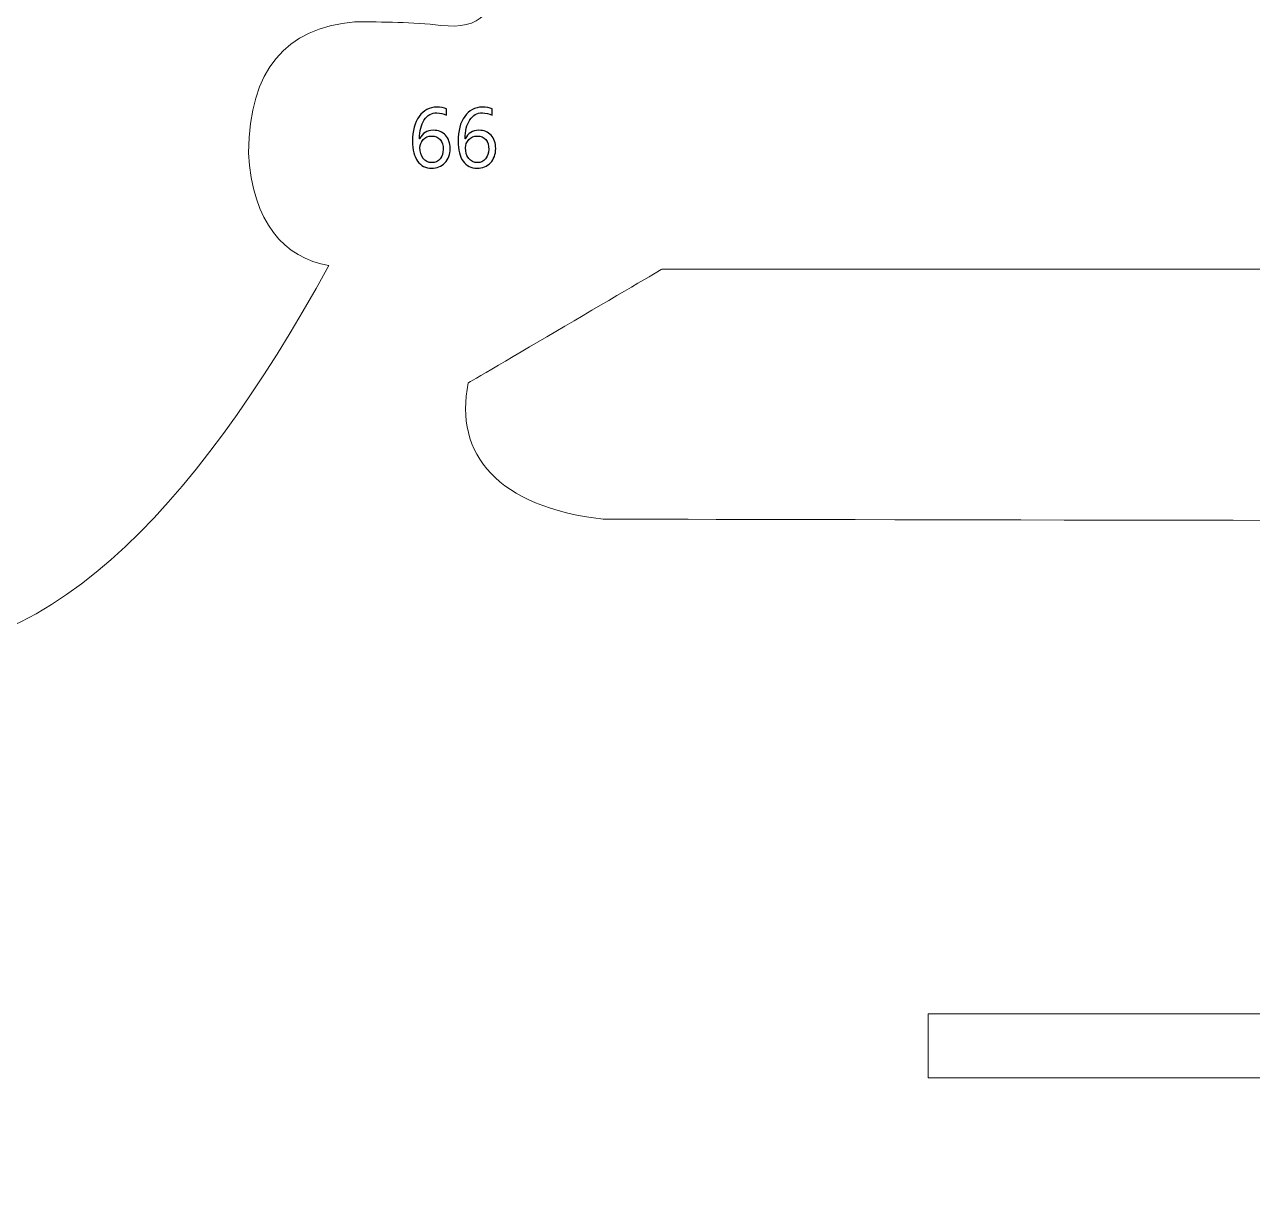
# Model space of a CAD drawing. Header units: centimetres. Extents: x -494 to 505, y -672 to 577.
# Drawn here: x -216.9 to -60.7, y 281.4 to 428.6 of the extents above; entities that cross this region are included whole.
import ezdxf

# ---------------------------------------------------------------- set-up
doc = ezdxf.new("R2010")
doc.units = ezdxf.units.CM
doc.header["$MEASUREMENT"] = 0
doc.layers.add('Camada 1', color=7, linetype='Continuous')
doc.layers.add('Camada 2', color=10, linetype='Continuous')

msp = doc.modelspace()

# ---------------------------------------------------------------- linework, layer by layer
at = {"layer": 'Camada 1', "lineweight": 9}
msp.add_lwpolyline([(-102.005638, 294.581072), (-7.653782, 294.581072), (-7.653782, 302.733456), (-102.005638, 302.733456), (-102.005638, 294.581072)], close=True, dxfattribs=at)
for points, knots in [([(288.960814, 353.67214), (288.960814, 353.67214), (306.821586, 353.757484), (306.821586, 353.757484), (306.821586, 353.757484), (306.821586, 353.757484), (306.803806, 326.357488), (306.803806, 326.357488), (306.803806, 326.357488), (306.803806, 326.357488), (315.147198, 326.356472), (315.147198, 326.356472), (315.147198, 326.356472), (315.147198, 326.356472), (315.160914, 353.57562), (315.160914, 353.57562), (315.160914, 353.57562), (315.160914, 353.57562), (341.611458, 353.57562), (341.611458, 353.57562), (341.611458, 353.57562), (341.611458, 353.57562), (341.611458, 326.355964), (341.611458, 326.355964), (341.611458, 326.355964), (341.611458, 326.355964), (349.923862, 326.357996), (349.923862, 326.357996), (349.923862, 326.357996), (349.923862, 326.357996), (349.92691, 353.617276), (349.92691, 353.617276), (349.92691, 353.617276), (349.92691, 353.617276), (376.460766, 353.605592), (376.460766, 353.605592), (376.460766, 353.605592), (376.460766, 353.605592), (376.395234, 326.36714), (376.395234, 326.36714), (376.395234, 326.36714), (376.395234, 326.36714), (384.838194, 326.357488), (384.838194, 326.357488), (384.838194, 326.357488), (384.838194, 326.357488), (384.869182, 353.677728), (384.869182, 353.677728), (384.869182, 353.677728), (384.869182, 353.677728), (411.304994, 353.702112), (411.304994, 353.702112), (411.304994, 353.702112), (411.304994, 353.702112), (411.304994, 326.35952), (411.304994, 326.35952), (411.304994, 326.35952), (411.304994, 326.35952), (419.585902, 326.365108), (419.585902, 326.365108), (419.585902, 326.365108), (419.585902, 326.365108), (419.720522, 353.670108), (419.720522, 353.670108), (419.720522, 353.670108), (419.720522, 353.670108), (446.437766, 353.618292), (446.437766, 353.618292), (446.437766, 353.618292), (446.437766, 353.618292), (446.52311, 326.358504), (446.52311, 326.358504), (446.52311, 326.358504), (446.52311, 326.358504), (454.750678, 326.360536), (454.750678, 326.360536), (454.750678, 326.360536), (454.750678, 326.360536), (454.791826, 353.618292), (454.791826, 353.618292), (454.791826, 353.618292), (454.791826, 353.618292), (489.229146, 353.633024), (489.229146, 353.633024), (489.229146, 353.633024), (489.229146, 353.633024), (489.287566, 342.489536), (489.287566, 342.489536), (489.287566, 342.489536), (489.287566, 342.489536), (481.005134, 342.497156), (481.005134, 342.497156), (481.005134, 342.497156), (481.005134, 342.497156), (481.005642, 309.723028), (481.005642, 309.723028), (481.005642, 309.723028), (481.005642, 309.723028), (489.285534, 309.728616), (489.285534, 309.728616), (489.285534, 309.728616), (489.285534, 309.728616), (489.28401, 298.680632), (489.28401, 298.680632), (489.28401, 298.680632), (489.28401, 298.680632), (280.265378, 298.67606), (280.265378, 298.67606), (280.265378, 298.67606), (280.265378, 298.67606), (280.256742, 315.430408), (280.256742, 315.430408), (280.256742, 315.430408), (280.256742, 315.430408), (252.19279, 315.430408), (252.19279, 315.430408), (252.19279, 315.430408), (247.88749, 315.334904), (245.91899, 310.748172), (245.883938, 302.43526), (245.883938, 302.43526), (246.230902, 288.837116), (238.245142, 283.140404), (231.76103, 283.8704), (231.76103, 283.8704), (231.76103, 283.8704), (235.595922, 314.865512), (235.595922, 314.865512), (235.595922, 314.865512), (235.595922, 314.865512), (227.385626, 315.718444), (227.385626, 315.718444), (227.385626, 315.718444), (227.385626, 315.718444), (224.653602, 295.469056), (224.653602, 295.469056), (224.653602, 295.469056), (224.653602, 295.469056), (5.72135, 295.22674), (5.72135, 295.22674), (5.72135, 295.22674), (5.72135, 295.22674), (5.716778, 279.167844), (5.716778, 279.167844), (5.716778, 279.167844), (5.716778, 279.167844), (-2.628138, 279.165304), (-2.628138, 279.165304), (-2.628138, 279.165304), (-2.628138, 279.165304), (-2.98577, 224.0915), (-2.98577, 224.0915), (-2.98577, 224.0915), (-2.98577, 224.0915), (-88.789002, 214.483696), (-88.789002, 214.483696), (-88.789002, 214.483696), (-88.789002, 214.483696), (-160.134554, 214.52332), (-160.134554, 214.52332), (-160.134554, 214.52332), (-163.876482, 213.130384), (-165.443662, 209.995516), (-164.388038, 204.757528), (-164.388038, 204.757528), (-164.388038, 204.757528), (-161.889694, 196.939916), (-161.889694, 196.939916), (-161.889694, 196.939916), (-159.55137, 189.6237), (-158.882842, 185.430668), (-164.745162, 183.003444), (-164.745162, 183.003444), (-164.745162, 183.003444), (-175.274478, 179.070508), (-175.274478, 179.070508), (-175.274478, 179.070508), (-189.770766, 172.492416), (-191.904366, 158.459424), (-185.580274, 139.325096), (-185.580274, 139.325096), (-182.29707, 128.78308), (-186.260486, 121.438924), (-192.412366, 123.689364), (-192.412366, 123.689364), (-192.412366, 123.689364), (-261.359142, 146.906996), (-261.359142, 146.906996), (-261.359142, 146.906996), (-259.768086, 152.90292), (-257.854958, 158.898844), (-255.620774, 164.893752), (-255.620774, 164.893752), (-255.620774, 164.893752), (-235.993178, 156.483304), (-235.993178, 156.483304), (-235.993178, 156.483304), (-235.993178, 156.483304), (-233.24947, 164.39388), (-233.24947, 164.39388), (-233.24947, 164.39388), (-233.24947, 164.39388), (-252.959362, 172.804328), (-252.959362, 172.804328), (-252.959362, 172.804328), (-249.96013, 179.295044), (-246.799354, 185.623708), (-243.478558, 191.789812), (-243.478558, 191.789812), (-243.478558, 191.789812), (-223.85147, 181.048152), (-223.85147, 181.048152), (-223.85147, 181.048152), (-223.85147, 181.048152), (-219.526358, 188.126116), (-219.526358, 188.126116), (-219.526358, 188.126116), (-219.526358, 188.126116), (-238.904526, 198.951596), (-238.904526, 198.951596), (-238.904526, 198.951596), (-235.729018, 204.52842), (-232.421938, 209.843116), (-228.924866, 214.772748), (-228.924866, 214.772748), (-228.924866, 214.772748), (-210.96097, 202.698604), (-210.96097, 202.698604), (-210.96097, 202.698604), (-210.96097, 202.698604), (-206.469742, 209.526632), (-206.469742, 209.526632), (-206.469742, 209.526632), (-206.469742, 209.526632), (-224.18421, 221.600776), (-224.18421, 221.600776), (-224.18421, 221.600776), (-220.36151, 226.60102), (-216.750138, 231.702356), (-213.372446, 236.922564), (-213.372446, 236.922564), (-213.372446, 236.922564), (-194.826382, 225.348292), (-194.826382, 225.348292), (-194.826382, 225.348292), (-194.826382, 225.348292), (-191.25057, 232.592372), (-191.25057, 232.592372), (-191.25057, 232.592372), (-191.25057, 232.592372), (-209.380582, 244.333776), (-209.380582, 244.333776), (-209.380582, 244.333776), (-202.259946, 261.027672), (-207.195166, 274.737068), (-227.065078, 282.88488), (-227.065078, 282.88488), (-261.775194, 290.706048), (-301.116238, 286.78124), (-337.022694, 269.0622), (-337.022694, 269.0622), (-362.833158, 254.920496), (-388.11327, 237.066328), (-415.161222, 221.333568), (-415.161222, 221.333568), (-428.876714, 212.451696), (-442.468254, 204.489812), (-456.981306, 198.090028), (-456.981306, 198.090028), (-462.47939, 196.298312), (-466.306662, 195.61048), (-468.373206, 196.760592), (-468.373206, 196.760592), (-481.297234, 208.35874), (-487.891074, 236.208316), (-486.846118, 283.671264), (-486.846118, 283.671264), (-484.055166, 323.948552), (-477.369886, 350.249236), (-465.985606, 359.680256), (-465.985606, 359.680256), (-455.591418, 363.607604), (-416.449002, 364.2106), (-357.647494, 359.764076), (-357.647494, 359.764076), (-317.62573, 356.62108), (-277.81377, 352.853244), (-238.131858, 348.694756), (-238.131858, 348.694756), (-214.866474, 346.01658), (-195.551298, 366.45342), (-178.214274, 397.942308), (-178.214274, 397.942308), (-183.909462, 398.922748), (-187.93587, 403.347936), (-188.438282, 412.292292), (-188.438282, 412.292292), (-188.327538, 422.884092), (-183.723026, 428.164752), (-174.94631, 428.932848), (-174.94631, 428.932848), (-171.28617, 428.963836), (-167.626538, 428.92218), (-163.96843, 428.50308), (-163.96843, 428.50308), (-159.001206, 427.909736), (-156.690822, 430.099216), (-156.854398, 436.178452), (-156.854398, 436.178452), (-156.854398, 436.178452), (-156.778198, 448.203828), (-156.778198, 448.203828), (-156.778198, 448.203828), (-156.778198, 448.203828), (-147.700746, 448.20332), (-147.700746, 448.20332), (-147.700746, 448.20332), (-147.700746, 448.20332), (-147.697698, 465.516468), (-147.697698, 465.516468), (-147.697698, 465.516468), (-147.697698, 465.516468), (-132.459222, 465.506816), (-132.459222, 465.506816), (-132.459222, 465.506816), (-132.459222, 465.506816), (-117.536722, 483.837996), (-117.536722, 483.837996), (-117.536722, 483.837996), (-117.536722, 483.837996), (-45.491654, 483.825804), (-45.491654, 483.825804), (-45.491654, 483.825804), (-45.491654, 483.825804), (-45.47489, 454.015348), (-45.47489, 454.015348), (-45.47489, 454.015348), (-45.47489, 454.015348), (-36.796218, 454.018396), (-36.796218, 454.018396), (-36.796218, 454.018396), (-36.796218, 454.018396), (-36.920678, 434.287168), (-36.920678, 434.287168), (-36.920678, 434.287168), (-37.163502, 430.041812), (-40.062658, 428.173896), (-44.477686, 427.461172), (-44.477686, 427.461172), (-44.477686, 427.461172), (-58.86831, 427.45914), (-58.86831, 427.45914), (-58.86831, 427.45914), (-58.86831, 427.45914), (-58.872882, 414.921192), (-58.872882, 414.921192), (-58.872882, 414.921192), (-58.872882, 414.921192), (-43.79849, 414.921192), (-43.79849, 414.921192), (-43.79849, 414.921192), (-24.761698, 414.171384), (-13.673582, 411.255972), (-8.36295, 404.78964), (-8.36295, 404.78964), (-4.952238, 400.746468), (-2.86385, 396.261336), (-2.70891, 391.1346), (-2.70891, 391.1346), (-2.70891, 391.1346), (-2.534666, 366.474248), (-2.534666, 366.474248), (-2.534666, 366.474248), (-2.534666, 366.474248), (5.877814, 366.480344), (5.877814, 366.480344), (5.877814, 366.480344), (5.877814, 366.480344), (5.90169, 347.073728), (5.90169, 347.073728), (5.90169, 347.073728), (5.90169, 347.073728), (233.39171, 347.06814), (233.39171, 347.06814), (233.39171, 347.06814), (233.39171, 347.06814), (233.356658, 357.819452), (233.356658, 357.819452), (233.356658, 357.819452), (238.909098, 375.214388), (244.365526, 393.373356), (250.012962, 410.004768), (250.012962, 410.004768), (252.496066, 417.378896), (256.725674, 421.44188), (262.677402, 421.235124), (262.677402, 421.235124), (270.499078, 420.488872), (274.919186, 415.631376), (277.312882, 408.136344), (277.312882, 408.136344), (281.81935, 390.775952), (285.049722, 371.798088), (288.960814, 353.67214)], [0, 0, 0, 0, 0.0098039216, 0.0098039216, 0.0098039216, 0.0098039316, 0.0196078431, 0.0196078431, 0.0196078431, 0.0196078531, 0.0294117647, 0.0294117647, 0.0294117647, 0.0294117747, 0.0392156863, 0.0392156863, 0.0392156863, 0.0392156963, 0.0490196078, 0.0490196078, 0.0490196078, 0.0490196178, 0.0588235294, 0.0588235294, 0.0588235294, 0.0588235394, 0.068627451, 0.068627451, 0.068627451, 0.068627461, 0.0784313725, 0.0784313725, 0.0784313725, 0.0784313825, 0.0882352941, 0.0882352941, 0.0882352941, 0.0882353041, 0.0980392157, 0.0980392157, 0.0980392157, 0.0980392257, 0.1078431373, 0.1078431373, 0.1078431373, 0.1078431473, 0.1176470588, 0.1176470588, 0.1176470588, 0.1176470688, 0.1274509804, 0.1274509804, 0.1274509804, 0.1274509904, 0.137254902, 0.137254902, 0.137254902, 0.137254912, 0.1470588235, 0.1470588235, 0.1470588235, 0.1470588335, 0.1568627451, 0.1568627451, 0.1568627451, 0.1568627551, 0.1666666667, 0.1666666667, 0.1666666667, 0.1666666767, 0.1764705882, 0.1764705882, 0.1764705882, 0.1764705982, 0.1862745098, 0.1862745098, 0.1862745098, 0.1862745198, 0.1960784314, 0.1960784314, 0.1960784314, 0.1960784414, 0.2058823529, 0.2058823529, 0.2058823529, 0.2058823629, 0.2156862745, 0.2156862745, 0.2156862745, 0.2156862845, 0.2254901961, 0.2254901961, 0.2254901961, 0.2254902061, 0.2352941176, 0.2352941176, 0.2352941176, 0.2352941276, 0.2450980392, 0.2450980392, 0.2450980392, 0.2450980492, 0.2549019608, 0.2549019608, 0.2549019608, 0.2549019708, 0.2647058824, 0.2647058824, 0.2647058824, 0.2647058924, 0.2745098039, 0.2745098039, 0.2745098039, 0.2745098139, 0.2843137255, 0.2843137255, 0.2843137255, 0.2843137355, 0.2941176471, 0.2941176471, 0.2941176471, 0.2941176571, 0.3039215686, 0.3039215686, 0.3039215686, 0.3039215786, 0.3137254902, 0.3137254902, 0.3137254902, 0.3137255002, 0.3235294118, 0.3235294118, 0.3235294118, 0.3235294218, 0.3333333333, 0.3333333333, 0.3333333333, 0.3333333433, 0.3431372549, 0.3431372549, 0.3431372549, 0.3431372649, 0.3529411765, 0.3529411765, 0.3529411765, 0.3529411865, 0.362745098, 0.362745098, 0.362745098, 0.362745108, 0.3725490196, 0.3725490196, 0.3725490196, 0.3725490296, 0.3823529412, 0.3823529412, 0.3823529412, 0.3823529512, 0.3921568627, 0.3921568627, 0.3921568627, 0.3921568727, 0.4019607843, 0.4019607843, 0.4019607843, 0.4019607943, 0.4117647059, 0.4117647059, 0.4117647059, 0.4117647159, 0.4215686275, 0.4215686275, 0.4215686275, 0.4215686375, 0.431372549, 0.431372549, 0.431372549, 0.431372559, 0.4411764706, 0.4411764706, 0.4411764706, 0.4411764806, 0.4509803922, 0.4509803922, 0.4509803922, 0.4509804022, 0.4607843137, 0.4607843137, 0.4607843137, 0.4607843237, 0.4705882353, 0.4705882353, 0.4705882353, 0.4705882453, 0.4803921569, 0.4803921569, 0.4803921569, 0.4803921669, 0.4901960784, 0.4901960784, 0.4901960784, 0.4901960884, 0.5, 0.5, 0.5, 0.50000001, 0.5098039216, 0.5098039216, 0.5098039216, 0.5098039316, 0.5196078431, 0.5196078431, 0.5196078431, 0.5196078531, 0.5294117647, 0.5294117647, 0.5294117647, 0.5294117747, 0.5392156863, 0.5392156863, 0.5392156863, 0.5392156963, 0.5490196078, 0.5490196078, 0.5490196078, 0.5490196178, 0.5588235294, 0.5588235294, 0.5588235294, 0.5588235394, 0.568627451, 0.568627451, 0.568627451, 0.568627461, 0.5784313725, 0.5784313725, 0.5784313725, 0.5784313825, 0.5882352941, 0.5882352941, 0.5882352941, 0.5882353041, 0.5980392157, 0.5980392157, 0.5980392157, 0.5980392257, 0.6078431373, 0.6078431373, 0.6078431373, 0.6078431473, 0.6176470588, 0.6176470588, 0.6176470588, 0.6176470688, 0.6274509804, 0.6274509804, 0.6274509804, 0.6274509904, 0.637254902, 0.637254902, 0.637254902, 0.637254912, 0.6470588235, 0.6470588235, 0.6470588235, 0.6470588335, 0.6568627451, 0.6568627451, 0.6568627451, 0.6568627551, 0.6666666667, 0.6666666667, 0.6666666667, 0.6666666767, 0.6764705882, 0.6764705882, 0.6764705882, 0.6764705982, 0.6862745098, 0.6862745098, 0.6862745098, 0.6862745198, 0.6960784314, 0.6960784314, 0.6960784314, 0.6960784414, 0.7058823529, 0.7058823529, 0.7058823529, 0.7058823629, 0.7156862745, 0.7156862745, 0.7156862745, 0.7156862845, 0.7254901961, 0.7254901961, 0.7254901961, 0.7254902061, 0.7352941176, 0.7352941176, 0.7352941176, 0.7352941276, 0.7450980392, 0.7450980392, 0.7450980392, 0.7450980492, 0.7549019608, 0.7549019608, 0.7549019608, 0.7549019708, 0.7647058824, 0.7647058824, 0.7647058824, 0.7647058924, 0.7745098039, 0.7745098039, 0.7745098039, 0.7745098139, 0.7843137255, 0.7843137255, 0.7843137255, 0.7843137355, 0.7941176471, 0.7941176471, 0.7941176471, 0.7941176571, 0.8039215686, 0.8039215686, 0.8039215686, 0.8039215786, 0.8137254902, 0.8137254902, 0.8137254902, 0.8137255002, 0.8235294118, 0.8235294118, 0.8235294118, 0.8235294218, 0.8333333333, 0.8333333333, 0.8333333333, 0.8333333433, 0.8431372549, 0.8431372549, 0.8431372549, 0.8431372649, 0.8529411765, 0.8529411765, 0.8529411765, 0.8529411865, 0.862745098, 0.862745098, 0.862745098, 0.862745108, 0.8725490196, 0.8725490196, 0.8725490196, 0.8725490296, 0.8823529412, 0.8823529412, 0.8823529412, 0.8823529512, 0.8921568627, 0.8921568627, 0.8921568627, 0.8921568727, 0.9019607843, 0.9019607843, 0.9019607843, 0.9019607943, 0.9117647059, 0.9117647059, 0.9117647059, 0.9117647159, 0.9215686275, 0.9215686275, 0.9215686275, 0.9215686375, 0.931372549, 0.931372549, 0.931372549, 0.931372559, 0.9411764706, 0.9411764706, 0.9411764706, 0.9411764806, 0.9509803922, 0.9509803922, 0.9509803922, 0.9509804022, 0.9607843137, 0.9607843137, 0.9607843137, 0.9607843237, 0.9705882353, 0.9705882353, 0.9705882353, 0.9705882453, 0.9803921569, 0.9803921569, 0.9803921569, 0.9803921669, 1, 1, 1, 1]), ([(-26.113994, 397.46682), (-26.113994, 397.46682), (-135.882634, 397.463772), (-135.882634, 397.463772), (-135.882634, 397.463772), (-135.882634, 397.463772), (-160.497774, 383.000504), (-160.497774, 383.000504), (-160.497774, 383.000504), (-162.332162, 373.905272), (-156.727906, 367.215928), (-143.322802, 365.664496), (-143.322802, 365.664496), (-143.322802, 365.664496), (-26.075894, 365.451644), (-26.075894, 365.451644), (-26.075894, 365.451644), (-21.561806, 366.35436), (-19.011646, 371.472968), (-18.89125, 381.244856), (-18.89125, 381.244856), (-19.355562, 390.92632), (-20.870926, 396.028164), (-26.113994, 397.46682)], [0, 0, 0, 0, 0.1428571429, 0.1428571429, 0.1428571429, 0.1428571529, 0.2857142857, 0.2857142857, 0.2857142857, 0.2857142957, 0.4285714286, 0.4285714286, 0.4285714286, 0.4285714386, 0.5714285714, 0.5714285714, 0.5714285714, 0.5714285814, 0.7142857143, 0.7142857143, 0.7142857143, 0.7142857243, 1, 1, 1, 1])]:
    msp.add_open_spline(points, degree=3, knots=knots, dxfattribs=at)
at = {"layer": 'Camada 2'}
for points, knots in [([(-163.261294, 417.88461), (-163.261294, 417.88461), (-163.261294, 417.06927), (-163.261294, 417.06927), (-163.261294, 417.06927), (-163.650168, 417.268152), (-164.0586, 417.368482), (-164.488876, 417.368482), (-164.488876, 417.368482), (-165.155626, 417.368482), (-165.689534, 417.071048), (-166.091108, 416.475926), (-166.091108, 416.475926), (-166.49065, 415.881058), (-166.69131, 415.083498), (-166.69131, 414.085278), (-166.69131, 414.085278), (-166.69131, 414.085278), (-166.669974, 414.085278), (-166.669974, 414.085278), (-166.669974, 414.085278), (-166.32047, 414.796732), (-165.746938, 415.153348), (-164.949378, 415.153348), (-164.949378, 415.153348), (-164.291772, 415.153348), (-163.77031, 414.94202), (-163.381182, 414.520888), (-163.381182, 414.520888), (-162.992308, 414.097978), (-162.79876, 413.533336), (-162.79876, 412.825438), (-162.79876, 412.825438), (-162.79876, 412.08706), (-163.02101, 411.483048), (-163.46551, 411.015434), (-163.46551, 411.015434), (-163.91001, 410.547566), (-164.474398, 410.314648), (-165.159182, 410.314648), (-165.159182, 410.314648), (-165.91534, 410.314648), (-166.508684, 410.615638), (-166.938706, 411.217872), (-166.938706, 411.217872), (-167.368728, 411.820106), (-167.583866, 412.665926), (-167.583866, 413.755586), (-167.583866, 413.755586), (-167.583866, 415.076386), (-167.302434, 416.130232), (-166.739824, 416.91687), (-166.739824, 416.91687), (-166.17696, 417.70554), (-165.433248, 418.099748), (-164.510212, 418.099748), (-164.510212, 418.099748), (-163.985194, 418.099748), (-163.569396, 418.02812), (-163.261294, 417.88461)], [0, 0, 0, 0, 0.0625, 0.0625, 0.0625, 0.06250001, 0.125, 0.125, 0.125, 0.12500001, 0.1875, 0.1875, 0.1875, 0.18750001, 0.25, 0.25, 0.25, 0.25000001, 0.3125, 0.3125, 0.3125, 0.31250001, 0.375, 0.375, 0.375, 0.37500001, 0.4375, 0.4375, 0.4375, 0.43750001, 0.5, 0.5, 0.5, 0.50000001, 0.5625, 0.5625, 0.5625, 0.56250001, 0.625, 0.625, 0.625, 0.62500001, 0.6875, 0.6875, 0.6875, 0.68750001, 0.75, 0.75, 0.75, 0.75000001, 0.8125, 0.8125, 0.8125, 0.81250001, 0.875, 0.875, 0.875, 0.87500001, 1, 1, 1, 1]), ([(-157.465522, 417.88461), (-157.465522, 417.88461), (-157.465522, 417.06927), (-157.465522, 417.06927), (-157.465522, 417.06927), (-157.854396, 417.268152), (-158.262828, 417.368482), (-158.693104, 417.368482), (-158.693104, 417.368482), (-159.359854, 417.368482), (-159.893762, 417.071048), (-160.295336, 416.475926), (-160.295336, 416.475926), (-160.694878, 415.881058), (-160.895538, 415.083498), (-160.895538, 414.085278), (-160.895538, 414.085278), (-160.895538, 414.085278), (-160.874202, 414.085278), (-160.874202, 414.085278), (-160.874202, 414.085278), (-160.524698, 414.796732), (-159.951166, 415.153348), (-159.153606, 415.153348), (-159.153606, 415.153348), (-158.496, 415.153348), (-157.974538, 414.94202), (-157.58541, 414.520888), (-157.58541, 414.520888), (-157.196536, 414.097978), (-157.002988, 413.533336), (-157.002988, 412.825438), (-157.002988, 412.825438), (-157.002988, 412.08706), (-157.225238, 411.483048), (-157.669738, 411.015434), (-157.669738, 411.015434), (-158.114238, 410.547566), (-158.678626, 410.314648), (-159.36341, 410.314648), (-159.36341, 410.314648), (-160.119568, 410.314648), (-160.712912, 410.615638), (-161.142934, 411.217872), (-161.142934, 411.217872), (-161.572956, 411.820106), (-161.788094, 412.665926), (-161.788094, 413.755586), (-161.788094, 413.755586), (-161.788094, 415.076386), (-161.506662, 416.130232), (-160.944052, 416.91687), (-160.944052, 416.91687), (-160.381188, 417.70554), (-159.637476, 418.099748), (-158.71444, 418.099748), (-158.71444, 418.099748), (-158.189422, 418.099748), (-157.773624, 418.02812), (-157.465522, 417.88461)], [0, 0, 0, 0, 0.0625, 0.0625, 0.0625, 0.06250001, 0.125, 0.125, 0.125, 0.12500001, 0.1875, 0.1875, 0.1875, 0.18750001, 0.25, 0.25, 0.25, 0.25000001, 0.3125, 0.3125, 0.3125, 0.31250001, 0.375, 0.375, 0.375, 0.37500001, 0.4375, 0.4375, 0.4375, 0.43750001, 0.5, 0.5, 0.5, 0.50000001, 0.5625, 0.5625, 0.5625, 0.56250001, 0.625, 0.625, 0.625, 0.62500001, 0.6875, 0.6875, 0.6875, 0.68750001, 0.75, 0.75, 0.75, 0.75000001, 0.8125, 0.8125, 0.8125, 0.81250001, 0.875, 0.875, 0.875, 0.87500001, 1, 1, 1, 1]), ([(-165.141148, 414.422336), (-165.585648, 414.422336), (-165.94582, 414.271714), (-166.221918, 413.970724), (-166.221918, 413.970724), (-166.49954, 413.667702), (-166.637716, 413.312864), (-166.637716, 412.9024), (-166.637716, 412.9024), (-166.637716, 412.386272), (-166.49954, 411.94736), (-166.225474, 411.5816), (-166.225474, 411.5816), (-165.951154, 411.217872), (-165.585648, 411.034992), (-165.13048, 411.034992), (-165.13048, 411.034992), (-164.696648, 411.034992), (-164.345366, 411.194504), (-164.08019, 411.51175), (-164.08019, 411.51175), (-163.813236, 411.828996), (-163.680648, 412.230316), (-163.680648, 412.717996), (-163.680648, 412.717996), (-163.680648, 413.251904), (-163.807902, 413.667702), (-164.064188, 413.970724), (-164.064188, 413.970724), (-164.320474, 414.271714), (-164.678868, 414.422336), (-165.141148, 414.422336)], [0, 0, 0, 0, 0.1111111111, 0.1111111111, 0.1111111111, 0.1111111211, 0.2222222222, 0.2222222222, 0.2222222222, 0.2222222322, 0.3333333333, 0.3333333333, 0.3333333333, 0.3333333433, 0.4444444444, 0.4444444444, 0.4444444444, 0.4444444544, 0.5555555556, 0.5555555556, 0.5555555556, 0.5555555656, 0.6666666667, 0.6666666667, 0.6666666667, 0.6666666767, 0.7777777778, 0.7777777778, 0.7777777778, 0.7777777878, 1, 1, 1, 1]), ([(-159.345376, 414.422336), (-159.789876, 414.422336), (-160.150048, 414.271714), (-160.426146, 413.970724), (-160.426146, 413.970724), (-160.703768, 413.667702), (-160.841944, 413.312864), (-160.841944, 412.9024), (-160.841944, 412.9024), (-160.841944, 412.386272), (-160.703768, 411.94736), (-160.429702, 411.5816), (-160.429702, 411.5816), (-160.155382, 411.217872), (-159.789876, 411.034992), (-159.334708, 411.034992), (-159.334708, 411.034992), (-158.900876, 411.034992), (-158.549594, 411.194504), (-158.284418, 411.51175), (-158.284418, 411.51175), (-158.017464, 411.828996), (-157.884876, 412.230316), (-157.884876, 412.717996), (-157.884876, 412.717996), (-157.884876, 413.251904), (-158.01213, 413.667702), (-158.268416, 413.970724), (-158.268416, 413.970724), (-158.524702, 414.271714), (-158.883096, 414.422336), (-159.345376, 414.422336)], [0, 0, 0, 0, 0.1111111111, 0.1111111111, 0.1111111111, 0.1111111211, 0.2222222222, 0.2222222222, 0.2222222222, 0.2222222322, 0.3333333333, 0.3333333333, 0.3333333333, 0.3333333433, 0.4444444444, 0.4444444444, 0.4444444444, 0.4444444544, 0.5555555556, 0.5555555556, 0.5555555556, 0.5555555656, 0.6666666667, 0.6666666667, 0.6666666667, 0.6666666767, 0.7777777778, 0.7777777778, 0.7777777778, 0.7777777878, 1, 1, 1, 1])]:
    msp.add_open_spline(points, degree=3, knots=knots, dxfattribs=at)
at = {"layer": 'Camada 2', "lineweight": 9}
for points, knots in [([(-163.261294, 417.88461), (-163.261294, 417.88461), (-163.261294, 417.06927), (-163.261294, 417.06927), (-163.261294, 417.06927), (-163.650168, 417.268152), (-164.0586, 417.368482), (-164.488876, 417.368482), (-164.488876, 417.368482), (-165.155626, 417.368482), (-165.689534, 417.071048), (-166.091108, 416.475926), (-166.091108, 416.475926), (-166.49065, 415.881058), (-166.69131, 415.083498), (-166.69131, 414.085278), (-166.69131, 414.085278), (-166.69131, 414.085278), (-166.669974, 414.085278), (-166.669974, 414.085278), (-166.669974, 414.085278), (-166.32047, 414.796732), (-165.746938, 415.153348), (-164.949378, 415.153348), (-164.949378, 415.153348), (-164.291772, 415.153348), (-163.77031, 414.94202), (-163.381182, 414.520888), (-163.381182, 414.520888), (-162.992308, 414.097978), (-162.79876, 413.533336), (-162.79876, 412.825438), (-162.79876, 412.825438), (-162.79876, 412.08706), (-163.02101, 411.483048), (-163.46551, 411.015434), (-163.46551, 411.015434), (-163.91001, 410.547566), (-164.474398, 410.314648), (-165.159182, 410.314648), (-165.159182, 410.314648), (-165.91534, 410.314648), (-166.508684, 410.615638), (-166.938706, 411.217872), (-166.938706, 411.217872), (-167.368728, 411.820106), (-167.583866, 412.665926), (-167.583866, 413.755586), (-167.583866, 413.755586), (-167.583866, 415.076386), (-167.302434, 416.130232), (-166.739824, 416.91687), (-166.739824, 416.91687), (-166.17696, 417.70554), (-165.433248, 418.099748), (-164.510212, 418.099748), (-164.510212, 418.099748), (-163.985194, 418.099748), (-163.569396, 418.02812), (-163.261294, 417.88461)], [0, 0, 0, 0, 0.0625, 0.0625, 0.0625, 0.06250001, 0.125, 0.125, 0.125, 0.12500001, 0.1875, 0.1875, 0.1875, 0.18750001, 0.25, 0.25, 0.25, 0.25000001, 0.3125, 0.3125, 0.3125, 0.31250001, 0.375, 0.375, 0.375, 0.37500001, 0.4375, 0.4375, 0.4375, 0.43750001, 0.5, 0.5, 0.5, 0.50000001, 0.5625, 0.5625, 0.5625, 0.56250001, 0.625, 0.625, 0.625, 0.62500001, 0.6875, 0.6875, 0.6875, 0.68750001, 0.75, 0.75, 0.75, 0.75000001, 0.8125, 0.8125, 0.8125, 0.81250001, 0.875, 0.875, 0.875, 0.87500001, 1, 1, 1, 1]), ([(-157.465522, 417.88461), (-157.465522, 417.88461), (-157.465522, 417.06927), (-157.465522, 417.06927), (-157.465522, 417.06927), (-157.854396, 417.268152), (-158.262828, 417.368482), (-158.693104, 417.368482), (-158.693104, 417.368482), (-159.359854, 417.368482), (-159.893762, 417.071048), (-160.295336, 416.475926), (-160.295336, 416.475926), (-160.694878, 415.881058), (-160.895538, 415.083498), (-160.895538, 414.085278), (-160.895538, 414.085278), (-160.895538, 414.085278), (-160.874202, 414.085278), (-160.874202, 414.085278), (-160.874202, 414.085278), (-160.524698, 414.796732), (-159.951166, 415.153348), (-159.153606, 415.153348), (-159.153606, 415.153348), (-158.496, 415.153348), (-157.974538, 414.94202), (-157.58541, 414.520888), (-157.58541, 414.520888), (-157.196536, 414.097978), (-157.002988, 413.533336), (-157.002988, 412.825438), (-157.002988, 412.825438), (-157.002988, 412.08706), (-157.225238, 411.483048), (-157.669738, 411.015434), (-157.669738, 411.015434), (-158.114238, 410.547566), (-158.678626, 410.314648), (-159.36341, 410.314648), (-159.36341, 410.314648), (-160.119568, 410.314648), (-160.712912, 410.615638), (-161.142934, 411.217872), (-161.142934, 411.217872), (-161.572956, 411.820106), (-161.788094, 412.665926), (-161.788094, 413.755586), (-161.788094, 413.755586), (-161.788094, 415.076386), (-161.506662, 416.130232), (-160.944052, 416.91687), (-160.944052, 416.91687), (-160.381188, 417.70554), (-159.637476, 418.099748), (-158.71444, 418.099748), (-158.71444, 418.099748), (-158.189422, 418.099748), (-157.773624, 418.02812), (-157.465522, 417.88461)], [0, 0, 0, 0, 0.0625, 0.0625, 0.0625, 0.06250001, 0.125, 0.125, 0.125, 0.12500001, 0.1875, 0.1875, 0.1875, 0.18750001, 0.25, 0.25, 0.25, 0.25000001, 0.3125, 0.3125, 0.3125, 0.31250001, 0.375, 0.375, 0.375, 0.37500001, 0.4375, 0.4375, 0.4375, 0.43750001, 0.5, 0.5, 0.5, 0.50000001, 0.5625, 0.5625, 0.5625, 0.56250001, 0.625, 0.625, 0.625, 0.62500001, 0.6875, 0.6875, 0.6875, 0.68750001, 0.75, 0.75, 0.75, 0.75000001, 0.8125, 0.8125, 0.8125, 0.81250001, 0.875, 0.875, 0.875, 0.87500001, 1, 1, 1, 1]), ([(-165.141148, 414.422336), (-165.585648, 414.422336), (-165.94582, 414.271714), (-166.221918, 413.970724), (-166.221918, 413.970724), (-166.49954, 413.667702), (-166.637716, 413.312864), (-166.637716, 412.9024), (-166.637716, 412.9024), (-166.637716, 412.386272), (-166.49954, 411.94736), (-166.225474, 411.5816), (-166.225474, 411.5816), (-165.951154, 411.217872), (-165.585648, 411.034992), (-165.13048, 411.034992), (-165.13048, 411.034992), (-164.696648, 411.034992), (-164.345366, 411.194504), (-164.08019, 411.51175), (-164.08019, 411.51175), (-163.813236, 411.828996), (-163.680648, 412.230316), (-163.680648, 412.717996), (-163.680648, 412.717996), (-163.680648, 413.251904), (-163.807902, 413.667702), (-164.064188, 413.970724), (-164.064188, 413.970724), (-164.320474, 414.271714), (-164.678868, 414.422336), (-165.141148, 414.422336)], [0, 0, 0, 0, 0.1111111111, 0.1111111111, 0.1111111111, 0.1111111211, 0.2222222222, 0.2222222222, 0.2222222222, 0.2222222322, 0.3333333333, 0.3333333333, 0.3333333333, 0.3333333433, 0.4444444444, 0.4444444444, 0.4444444444, 0.4444444544, 0.5555555556, 0.5555555556, 0.5555555556, 0.5555555656, 0.6666666667, 0.6666666667, 0.6666666667, 0.6666666767, 0.7777777778, 0.7777777778, 0.7777777778, 0.7777777878, 1, 1, 1, 1]), ([(-159.345376, 414.422336), (-159.789876, 414.422336), (-160.150048, 414.271714), (-160.426146, 413.970724), (-160.426146, 413.970724), (-160.703768, 413.667702), (-160.841944, 413.312864), (-160.841944, 412.9024), (-160.841944, 412.9024), (-160.841944, 412.386272), (-160.703768, 411.94736), (-160.429702, 411.5816), (-160.429702, 411.5816), (-160.155382, 411.217872), (-159.789876, 411.034992), (-159.334708, 411.034992), (-159.334708, 411.034992), (-158.900876, 411.034992), (-158.549594, 411.194504), (-158.284418, 411.51175), (-158.284418, 411.51175), (-158.017464, 411.828996), (-157.884876, 412.230316), (-157.884876, 412.717996), (-157.884876, 412.717996), (-157.884876, 413.251904), (-158.01213, 413.667702), (-158.268416, 413.970724), (-158.268416, 413.970724), (-158.524702, 414.271714), (-158.883096, 414.422336), (-159.345376, 414.422336)], [0, 0, 0, 0, 0.1111111111, 0.1111111111, 0.1111111111, 0.1111111211, 0.2222222222, 0.2222222222, 0.2222222222, 0.2222222322, 0.3333333333, 0.3333333333, 0.3333333333, 0.3333333433, 0.4444444444, 0.4444444444, 0.4444444444, 0.4444444544, 0.5555555556, 0.5555555556, 0.5555555556, 0.5555555656, 0.6666666667, 0.6666666667, 0.6666666667, 0.6666666767, 0.7777777778, 0.7777777778, 0.7777777778, 0.7777777878, 1, 1, 1, 1])]:
    msp.add_open_spline(points, degree=3, knots=knots, dxfattribs=at)

doc.saveas('drawing.dxf')
